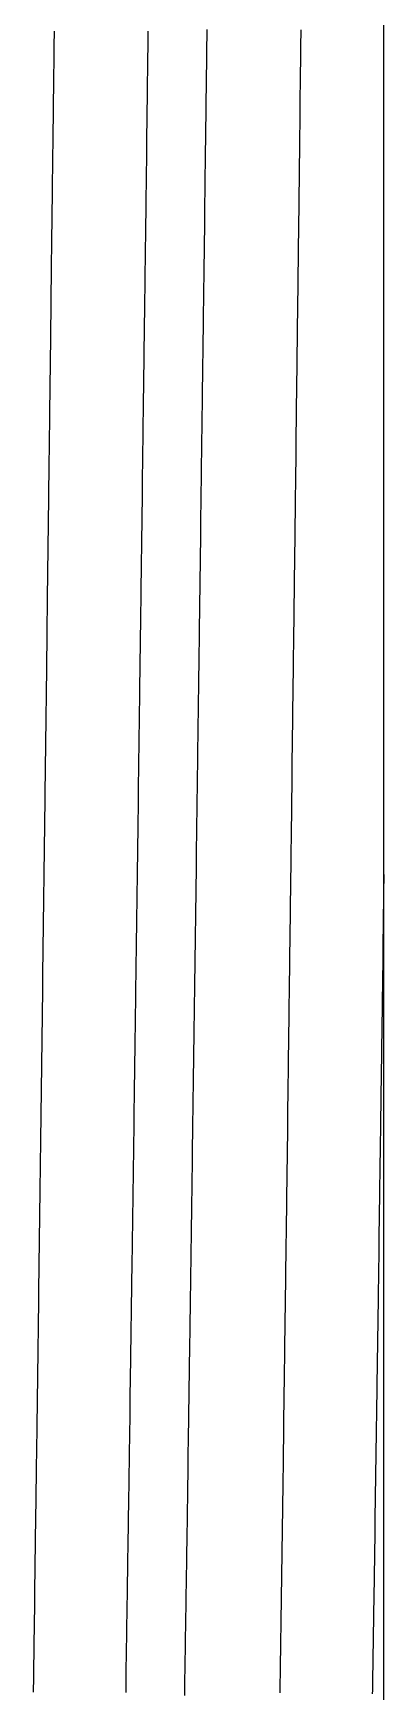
# Model space of a CAD drawing. Header units: millimetres. Extents: x 0 to 5600, y -67 to 2530.
# Drawn here: x 5139.58 to 5141.77, y 920.34 to 930.69 of the extents above; entities that cross this region are included whole.
import ezdxf

# ---------------------------------------------------------------- set-up
doc = ezdxf.new("R2010")
doc.units = ezdxf.units.MM
doc.layers.add('내부선 및 부속', color=4, linetype='Continuous')

msp = doc.modelspace()

# ---------------------------------------------------------------- linework, layer by layer
at = {"layer": '내부선 및 부속', "linetype": 'Continuous'}
msp.add_line((5141.765, 910.225), (5141.765, 952.023), dxfattribs=at)
at = {"layer": '내부선 및 부속', "linetype": 'Continuous', "flags": 128}
for points in [[(5139.707, 930.705), (5139.707, 930.674), (5139.706, 930.642), (5139.706, 930.611), (5139.706, 930.58), (5139.705, 930.548), (5139.705, 930.517), (5139.705, 930.486), (5139.704, 930.454), (5139.704, 930.423), (5139.703, 930.392), (5139.703, 930.36), (5139.703, 930.329), (5139.702, 930.298), (5139.702, 930.266), (5139.702, 930.235), (5139.701, 930.204), (5139.701, 930.172), (5139.701, 930.141), (5139.7, 930.11), (5139.7, 930.078), (5139.699, 930.047), (5139.699, 930.016), (5139.699, 929.984), (5139.698, 929.953), (5139.698, 929.922), (5139.698, 929.891), (5139.697, 929.859), (5139.697, 929.828), (5139.696, 929.797), (5139.696, 929.765), (5139.696, 929.734), (5139.696, 929.734), (5139.695, 929.703), (5139.695, 929.671), (5139.695, 929.64), (5139.694, 929.609), (5139.694, 929.577), (5139.693, 929.546), (5139.693, 929.515), (5139.693, 929.483), (5139.692, 929.452), (5139.692, 929.421), (5139.692, 929.389), (5139.691, 929.358), (5139.691, 929.327), (5139.69, 929.295), (5139.69, 929.264), (5139.69, 929.233), (5139.689, 929.201), (5139.689, 929.17), (5139.689, 929.139), (5139.688, 929.107), (5139.688, 929.076), (5139.687, 929.045), (5139.687, 929.013), (5139.687, 928.982), (5139.686, 928.951), (5139.686, 928.919), (5139.685, 928.888), (5139.685, 928.857), (5139.685, 928.825), (5139.684, 928.794), (5139.684, 928.763), (5139.684, 928.731), (5139.683, 928.7), (5139.683, 928.669), (5139.682, 928.637), (5139.682, 928.606), (5139.682, 928.575), (5139.681, 928.544), (5139.681, 928.512), (5139.681, 928.481), (5139.68, 928.45), (5139.68, 928.418), (5139.679, 928.387), (5139.679, 928.356), (5139.679, 928.324), (5139.678, 928.293), (5139.678, 928.262), (5139.678, 928.23), (5139.677, 928.199), (5139.677, 928.168), (5139.676, 928.136), (5139.676, 928.105), (5139.676, 928.074), (5139.675, 928.042), (5139.675, 928.011), (5139.675, 927.98), (5139.674, 927.948), (5139.674, 927.917), (5139.673, 927.886), (5139.673, 927.854), (5139.673, 927.823), (5139.672, 927.792), (5139.672, 927.76), (5139.672, 927.729), (5139.671, 927.698), (5139.671, 927.666), (5139.67, 927.635), (5139.67, 927.604), (5139.67, 927.572), (5139.669, 927.541), (5139.669, 927.51), (5139.668, 927.478), (5139.668, 927.447), (5139.668, 927.416), (5139.667, 927.384), (5139.667, 927.353), (5139.667, 927.322), (5139.666, 927.29), (5139.666, 927.259), (5139.665, 927.228), (5139.665, 927.197), (5139.665, 927.165), (5139.664, 927.134), (5139.664, 927.103), (5139.664, 927.071), (5139.663, 927.04), (5139.663, 927.009), (5139.662, 926.977), (5139.662, 926.946), (5139.662, 926.915), (5139.661, 926.883), (5139.661, 926.852), (5139.66, 926.821), (5139.66, 926.789), (5139.66, 926.758), (5139.659, 926.727), (5139.659, 926.695), (5139.659, 926.664), (5139.658, 926.633), (5139.658, 926.601), (5139.658, 926.601), (5139.657, 926.57), (5139.657, 926.539), (5139.657, 926.507), (5139.656, 926.476), (5139.656, 926.445), (5139.656, 926.413), (5139.655, 926.382), (5139.655, 926.351), (5139.654, 926.319), (5139.654, 926.288), (5139.654, 926.257), (5139.653, 926.225), (5139.653, 926.194), (5139.652, 926.163), (5139.652, 926.131), (5139.652, 926.1), (5139.651, 926.069), (5139.651, 926.037), (5139.65, 926.006), (5139.65, 925.975), (5139.65, 925.943), (5139.649, 925.912), (5139.649, 925.881), (5139.649, 925.849), (5139.648, 925.818), (5139.648, 925.787), (5139.647, 925.756), (5139.647, 925.724), (5139.647, 925.693), (5139.646, 925.662), (5139.646, 925.63), (5139.645, 925.599), (5139.645, 925.568), (5139.645, 925.536), (5139.644, 925.505), (5139.644, 925.474), (5139.644, 925.442), (5139.643, 925.411), (5139.643, 925.38), (5139.642, 925.348), (5139.642, 925.317), (5139.642, 925.286), (5139.641, 925.254), (5139.641, 925.223), (5139.64, 925.192), (5139.64, 925.16), (5139.64, 925.129), (5139.639, 925.098), (5139.639, 925.066), (5139.638, 925.035), (5139.638, 925.004), (5139.638, 924.972), (5139.637, 924.941), (5139.637, 924.91), (5139.636, 924.878), (5139.636, 924.847), (5139.636, 924.816), (5139.635, 924.784), (5139.635, 924.753), (5139.635, 924.722), (5139.634, 924.69), (5139.634, 924.659), (5139.633, 924.628), (5139.633, 924.596), (5139.633, 924.565), (5139.632, 924.534), (5139.632, 924.502), (5139.631, 924.471), (5139.631, 924.44), (5139.631, 924.409), (5139.63, 924.377), (5139.63, 924.346), (5139.629, 924.315), (5139.629, 924.283), (5139.629, 924.252), (5139.628, 924.221), (5139.628, 924.189), (5139.627, 924.158), (5139.627, 924.127), (5139.627, 924.095), (5139.626, 924.064), (5139.626, 924.033), (5139.625, 924.001), (5139.625, 923.97), (5139.625, 923.939), (5139.624, 923.907), (5139.624, 923.876), (5139.623, 923.845), (5139.623, 923.813), (5139.623, 923.782), (5139.622, 923.751), (5139.622, 923.719), (5139.621, 923.688), (5139.621, 923.657), (5139.621, 923.625), (5139.62, 923.594), (5139.62, 923.563), (5139.619, 923.531), (5139.619, 923.5), (5139.619, 923.469), (5139.619, 923.469), (5139.618, 923.437), (5139.618, 923.406), (5139.617, 923.375), (5139.617, 923.343), (5139.617, 923.312), (5139.616, 923.281), (5139.616, 923.249), (5139.615, 923.218), (5139.615, 923.187), (5139.615, 923.155), (5139.614, 923.124), (5139.614, 923.093), (5139.613, 923.062), (5139.613, 923.03), (5139.613, 922.999), (5139.612, 922.968), (5139.612, 922.936), (5139.611, 922.905), (5139.611, 922.874), (5139.61, 922.842), (5139.61, 922.811), (5139.61, 922.78), (5139.609, 922.748), (5139.609, 922.717), (5139.608, 922.686), (5139.608, 922.654), (5139.608, 922.623), (5139.607, 922.592), (5139.607, 922.56), (5139.606, 922.529), (5139.606, 922.498), (5139.606, 922.466), (5139.605, 922.435), (5139.605, 922.404), (5139.604, 922.372), (5139.604, 922.341), (5139.603, 922.31), (5139.603, 922.278), (5139.603, 922.247), (5139.602, 922.216), (5139.602, 922.184), (5139.601, 922.153), (5139.601, 922.122), (5139.601, 922.09), (5139.6, 922.059), (5139.6, 922.028), (5139.599, 921.996), (5139.599, 921.965), (5139.599, 921.934), (5139.598, 921.902), (5139.598, 921.871), (5139.597, 921.84), (5139.597, 921.809), (5139.596, 921.777), (5139.596, 921.746), (5139.596, 921.715), (5139.595, 921.683), (5139.595, 921.652), (5139.594, 921.621), (5139.594, 921.589), (5139.593, 921.558), (5139.593, 921.527), (5139.593, 921.495), (5139.592, 921.464), (5139.592, 921.433), (5139.591, 921.401), (5139.591, 921.37), (5139.59, 921.339), (5139.59, 921.307), (5139.59, 921.276), (5139.589, 921.245), (5139.589, 921.213), (5139.588, 921.182), (5139.588, 921.151), (5139.588, 921.119), (5139.587, 921.088), (5139.587, 921.057), (5139.586, 921.025), (5139.586, 920.994), (5139.585, 920.963), (5139.585, 920.931), (5139.584, 920.9), (5139.584, 920.869), (5139.584, 920.837), (5139.583, 920.806), (5139.583, 920.775), (5139.582, 920.743), (5139.582, 920.712), (5139.581, 920.681), (5139.581, 920.649), (5139.581, 920.618), (5139.58, 920.587), (5139.58, 920.555), (5139.579, 920.524), (5139.579, 920.493), (5139.578, 920.462), (5139.578, 920.43), (5139.578, 920.399), (5139.577, 920.368), (5139.577, 920.336)], [(5140.293, 930.704), (5140.293, 930.675), (5140.292, 930.645), (5140.292, 930.616), (5140.292, 930.586), (5140.291, 930.556), (5140.291, 930.527), (5140.291, 930.497), (5140.29, 930.468), (5140.29, 930.438), (5140.289, 930.409), (5140.289, 930.379), (5140.289, 930.35), (5140.288, 930.32), (5140.288, 930.291), (5140.288, 930.261), (5140.287, 930.231), (5140.287, 930.202), (5140.286, 930.172), (5140.286, 930.143), (5140.286, 930.113), (5140.285, 930.084), (5140.285, 930.054), (5140.285, 930.025), (5140.284, 929.995), (5140.284, 929.966), (5140.283, 929.936), (5140.283, 929.906), (5140.283, 929.877), (5140.282, 929.847), (5140.282, 929.818), (5140.282, 929.818), (5140.282, 929.788), (5140.281, 929.759), (5140.281, 929.729), (5140.28, 929.7), (5140.28, 929.67), (5140.28, 929.641), (5140.279, 929.611), (5140.279, 929.581), (5140.279, 929.552), (5140.278, 929.522), (5140.278, 929.493), (5140.277, 929.463), (5140.277, 929.434), (5140.277, 929.404), (5140.276, 929.375), (5140.276, 929.345), (5140.276, 929.316), (5140.275, 929.286), (5140.275, 929.256), (5140.274, 929.227), (5140.274, 929.197), (5140.274, 929.168), (5140.273, 929.138), (5140.273, 929.109), (5140.273, 929.079), (5140.272, 929.05), (5140.272, 929.02), (5140.271, 928.991), (5140.271, 928.961), (5140.271, 928.932), (5140.27, 928.902), (5140.27, 928.872), (5140.27, 928.843), (5140.269, 928.813), (5140.269, 928.784), (5140.268, 928.754), (5140.268, 928.725), (5140.268, 928.695), (5140.267, 928.666), (5140.267, 928.636), (5140.267, 928.607), (5140.266, 928.577), (5140.266, 928.547), (5140.265, 928.518), (5140.265, 928.488), (5140.265, 928.459), (5140.264, 928.429), (5140.264, 928.4), (5140.264, 928.37), (5140.263, 928.341), (5140.263, 928.311), (5140.262, 928.282), (5140.262, 928.252), (5140.262, 928.222), (5140.261, 928.193), (5140.261, 928.163), (5140.261, 928.134), (5140.26, 928.104), (5140.26, 928.075), (5140.259, 928.045), (5140.259, 928.016), (5140.259, 927.986), (5140.258, 927.957), (5140.258, 927.927), (5140.257, 927.897), (5140.257, 927.868), (5140.257, 927.838), (5140.256, 927.809), (5140.256, 927.779), (5140.256, 927.75), (5140.255, 927.72), (5140.255, 927.691), (5140.254, 927.661), (5140.254, 927.632), (5140.254, 927.602), (5140.253, 927.572), (5140.253, 927.543), (5140.253, 927.513), (5140.252, 927.484), (5140.252, 927.454), (5140.251, 927.425), (5140.251, 927.395), (5140.251, 927.366), (5140.25, 927.336), (5140.25, 927.307), (5140.249, 927.277), (5140.249, 927.248), (5140.249, 927.218), (5140.248, 927.188), (5140.248, 927.159), (5140.248, 927.129), (5140.247, 927.1), (5140.247, 927.07), (5140.246, 927.041), (5140.246, 927.011), (5140.246, 926.982), (5140.245, 926.952), (5140.245, 926.923), (5140.245, 926.893), (5140.244, 926.863), (5140.244, 926.863), (5140.244, 926.834), (5140.243, 926.804), (5140.243, 926.775), (5140.243, 926.745), (5140.242, 926.716), (5140.242, 926.686), (5140.241, 926.657), (5140.241, 926.627), (5140.241, 926.598), (5140.24, 926.568), (5140.24, 926.538), (5140.24, 926.509), (5140.239, 926.479), (5140.239, 926.45), (5140.238, 926.42), (5140.238, 926.391), (5140.238, 926.361), (5140.237, 926.332), (5140.237, 926.302), (5140.236, 926.273), (5140.236, 926.243), (5140.236, 926.213), (5140.235, 926.184), (5140.235, 926.154), (5140.235, 926.125), (5140.234, 926.095), (5140.234, 926.066), (5140.233, 926.036), (5140.233, 926.007), (5140.233, 925.977), (5140.232, 925.948), (5140.232, 925.918), (5140.231, 925.889), (5140.231, 925.859), (5140.231, 925.829), (5140.23, 925.8), (5140.23, 925.77), (5140.229, 925.741), (5140.229, 925.711), (5140.229, 925.682), (5140.228, 925.652), (5140.228, 925.623), (5140.228, 925.593), (5140.227, 925.564), (5140.227, 925.534), (5140.226, 925.504), (5140.226, 925.475), (5140.226, 925.445), (5140.225, 925.416), (5140.225, 925.386), (5140.224, 925.357), (5140.224, 925.327), (5140.224, 925.298), (5140.223, 925.268), (5140.223, 925.239), (5140.222, 925.209), (5140.222, 925.179), (5140.222, 925.15), (5140.221, 925.12), (5140.221, 925.091), (5140.22, 925.061), (5140.22, 925.032), (5140.22, 925.002), (5140.219, 924.973), (5140.219, 924.943), (5140.218, 924.914), (5140.218, 924.884), (5140.218, 924.854), (5140.217, 924.825), (5140.217, 924.795), (5140.216, 924.766), (5140.216, 924.736), (5140.216, 924.707), (5140.215, 924.677), (5140.215, 924.648), (5140.215, 924.618), (5140.214, 924.589), (5140.214, 924.559), (5140.213, 924.529), (5140.213, 924.5), (5140.213, 924.47), (5140.212, 924.441), (5140.212, 924.411), (5140.211, 924.382), (5140.211, 924.352), (5140.211, 924.323), (5140.21, 924.293), (5140.21, 924.264), (5140.209, 924.234), (5140.209, 924.205), (5140.209, 924.175), (5140.208, 924.145), (5140.208, 924.116), (5140.207, 924.086), (5140.207, 924.057), (5140.207, 924.027), (5140.206, 923.998), (5140.206, 923.968), (5140.205, 923.939), (5140.205, 923.909), (5140.205, 923.909), (5140.205, 923.88), (5140.204, 923.85), (5140.204, 923.82), (5140.203, 923.791), (5140.203, 923.761), (5140.202, 923.732), (5140.202, 923.702), (5140.202, 923.673), (5140.201, 923.643), (5140.201, 923.614), (5140.2, 923.584), (5140.2, 923.555), (5140.2, 923.525), (5140.199, 923.495), (5140.199, 923.466), (5140.198, 923.436), (5140.198, 923.407), (5140.198, 923.377), (5140.197, 923.348), (5140.197, 923.318), (5140.196, 923.289), (5140.196, 923.259), (5140.196, 923.23), (5140.195, 923.2), (5140.195, 923.17), (5140.194, 923.141), (5140.194, 923.111), (5140.194, 923.082), (5140.193, 923.052), (5140.193, 923.023), (5140.192, 922.993), (5140.192, 922.964), (5140.191, 922.934), (5140.191, 922.905), (5140.191, 922.875), (5140.19, 922.846), (5140.19, 922.816), (5140.189, 922.786), (5140.189, 922.757), (5140.189, 922.727), (5140.188, 922.698), (5140.188, 922.668), (5140.187, 922.639), (5140.187, 922.609), (5140.186, 922.58), (5140.186, 922.55), (5140.186, 922.521), (5140.185, 922.491), (5140.185, 922.461), (5140.184, 922.432), (5140.184, 922.402), (5140.184, 922.373), (5140.183, 922.343), (5140.183, 922.314), (5140.182, 922.284), (5140.182, 922.255), (5140.181, 922.225), (5140.181, 922.196), (5140.181, 922.166), (5140.18, 922.136), (5140.18, 922.107), (5140.179, 922.077), (5140.179, 922.048), (5140.179, 922.018), (5140.178, 921.989), (5140.178, 921.959), (5140.177, 921.93), (5140.177, 921.9), (5140.176, 921.871), (5140.176, 921.841), (5140.176, 921.812), (5140.175, 921.782), (5140.175, 921.752), (5140.174, 921.723), (5140.174, 921.693), (5140.173, 921.664), (5140.173, 921.634), (5140.173, 921.605), (5140.172, 921.575), (5140.172, 921.546), (5140.171, 921.516), (5140.171, 921.487), (5140.17, 921.457), (5140.17, 921.427), (5140.17, 921.398), (5140.169, 921.368), (5140.169, 921.339), (5140.168, 921.309), (5140.168, 921.28), (5140.167, 921.25), (5140.167, 921.221), (5140.166, 921.191), (5140.166, 921.162), (5140.166, 921.132), (5140.165, 921.102), (5140.165, 921.073), (5140.164, 921.043), (5140.164, 921.014), (5140.163, 920.984), (5140.163, 920.955), (5140.163, 920.955), (5140.163, 920.925), (5140.162, 920.896), (5140.162, 920.866), (5140.161, 920.837), (5140.161, 920.807), (5140.16, 920.777), (5140.16, 920.748), (5140.159, 920.718), (5140.159, 920.689), (5140.159, 920.659), (5140.158, 920.63), (5140.158, 920.6), (5140.157, 920.571), (5140.157, 920.541), (5140.156, 920.512), (5140.156, 920.482), (5140.155, 920.453), (5140.155, 920.423), (5140.155, 920.393), (5140.154, 920.364), (5140.154, 920.334)], [(5140.661, 930.716), (5140.66, 930.686), (5140.66, 930.657), (5140.659, 930.627), (5140.659, 930.598), (5140.659, 930.568), (5140.658, 930.539), (5140.658, 930.509), (5140.658, 930.48), (5140.657, 930.45), (5140.657, 930.421), (5140.657, 930.391), (5140.656, 930.361), (5140.656, 930.332), (5140.655, 930.302), (5140.655, 930.273), (5140.655, 930.243), (5140.654, 930.214), (5140.654, 930.184), (5140.654, 930.155), (5140.653, 930.125), (5140.653, 930.096), (5140.652, 930.066), (5140.652, 930.036), (5140.652, 930.007), (5140.651, 929.977), (5140.651, 929.948), (5140.651, 929.918), (5140.65, 929.889), (5140.65, 929.859), (5140.649, 929.83), (5140.649, 929.8), (5140.649, 929.8), (5140.649, 929.771), (5140.648, 929.741), (5140.648, 929.711), (5140.648, 929.682), (5140.647, 929.652), (5140.647, 929.623), (5140.646, 929.593), (5140.646, 929.564), (5140.646, 929.534), (5140.645, 929.505), (5140.645, 929.475), (5140.645, 929.446), (5140.644, 929.416), (5140.644, 929.387), (5140.643, 929.357), (5140.643, 929.327), (5140.643, 929.298), (5140.642, 929.268), (5140.642, 929.239), (5140.642, 929.209), (5140.641, 929.18), (5140.641, 929.15), (5140.64, 929.121), (5140.64, 929.091), (5140.64, 929.062), (5140.639, 929.032), (5140.639, 929.002), (5140.638, 928.973), (5140.638, 928.943), (5140.638, 928.914), (5140.637, 928.884), (5140.637, 928.855), (5140.637, 928.825), (5140.636, 928.796), (5140.636, 928.766), (5140.635, 928.737), (5140.635, 928.707), (5140.635, 928.677), (5140.634, 928.648), (5140.634, 928.618), (5140.634, 928.589), (5140.633, 928.559), (5140.633, 928.53), (5140.632, 928.5), (5140.632, 928.471), (5140.632, 928.441), (5140.631, 928.412), (5140.631, 928.382), (5140.631, 928.352), (5140.63, 928.323), (5140.63, 928.293), (5140.629, 928.264), (5140.629, 928.234), (5140.629, 928.205), (5140.628, 928.175), (5140.628, 928.146), (5140.628, 928.116), (5140.627, 928.087), (5140.627, 928.057), (5140.626, 928.027), (5140.626, 927.998), (5140.626, 927.968), (5140.625, 927.939), (5140.625, 927.909), (5140.625, 927.88), (5140.624, 927.85), (5140.624, 927.821), (5140.623, 927.791), (5140.623, 927.762), (5140.623, 927.732), (5140.622, 927.703), (5140.622, 927.673), (5140.621, 927.643), (5140.621, 927.614), (5140.621, 927.584), (5140.62, 927.555), (5140.62, 927.525), (5140.62, 927.496), (5140.619, 927.466), (5140.619, 927.437), (5140.618, 927.407), (5140.618, 927.378), (5140.618, 927.348), (5140.617, 927.318), (5140.617, 927.289), (5140.617, 927.259), (5140.616, 927.23), (5140.616, 927.2), (5140.615, 927.171), (5140.615, 927.141), (5140.615, 927.112), (5140.614, 927.082), (5140.614, 927.053), (5140.613, 927.023), (5140.613, 926.993), (5140.613, 926.964), (5140.612, 926.934), (5140.612, 926.905), (5140.612, 926.875), (5140.611, 926.846), (5140.611, 926.846), (5140.611, 926.816), (5140.61, 926.787), (5140.61, 926.757), (5140.61, 926.728), (5140.609, 926.698), (5140.609, 926.668), (5140.608, 926.639), (5140.608, 926.609), (5140.608, 926.58), (5140.607, 926.55), (5140.607, 926.521), (5140.607, 926.491), (5140.606, 926.462), (5140.606, 926.432), (5140.605, 926.403), (5140.605, 926.373), (5140.605, 926.344), (5140.604, 926.314), (5140.604, 926.284), (5140.603, 926.255), (5140.603, 926.225), (5140.603, 926.196), (5140.602, 926.166), (5140.602, 926.137), (5140.602, 926.107), (5140.601, 926.078), (5140.601, 926.048), (5140.6, 926.019), (5140.6, 925.989), (5140.6, 925.959), (5140.599, 925.93), (5140.599, 925.9), (5140.598, 925.871), (5140.598, 925.841), (5140.598, 925.812), (5140.597, 925.782), (5140.597, 925.753), (5140.596, 925.723), (5140.596, 925.694), (5140.596, 925.664), (5140.595, 925.634), (5140.595, 925.605), (5140.595, 925.575), (5140.594, 925.546), (5140.594, 925.516), (5140.593, 925.487), (5140.593, 925.457), (5140.593, 925.428), (5140.592, 925.398), (5140.592, 925.369), (5140.591, 925.339), (5140.591, 925.309), (5140.591, 925.28), (5140.59, 925.25), (5140.59, 925.221), (5140.589, 925.191), (5140.589, 925.162), (5140.589, 925.132), (5140.588, 925.103), (5140.588, 925.073), (5140.587, 925.044), (5140.587, 925.014), (5140.587, 924.984), (5140.586, 924.955), (5140.586, 924.925), (5140.586, 924.896), (5140.585, 924.866), (5140.585, 924.837), (5140.584, 924.807), (5140.584, 924.778), (5140.584, 924.748), (5140.583, 924.719), (5140.583, 924.689), (5140.582, 924.66), (5140.582, 924.63), (5140.582, 924.6), (5140.581, 924.571), (5140.581, 924.541), (5140.58, 924.512), (5140.58, 924.482), (5140.58, 924.453), (5140.579, 924.423), (5140.579, 924.394), (5140.578, 924.364), (5140.578, 924.335), (5140.578, 924.305), (5140.577, 924.275), (5140.577, 924.246), (5140.576, 924.216), (5140.576, 924.187), (5140.576, 924.157), (5140.575, 924.128), (5140.575, 924.098), (5140.574, 924.069), (5140.574, 924.039), (5140.574, 924.01), (5140.573, 923.98), (5140.573, 923.95), (5140.572, 923.921), (5140.572, 923.891), (5140.572, 923.891), (5140.572, 923.862), (5140.571, 923.832), (5140.571, 923.803), (5140.57, 923.773), (5140.57, 923.744), (5140.57, 923.714), (5140.569, 923.685), (5140.569, 923.655), (5140.568, 923.625), (5140.568, 923.596), (5140.567, 923.566), (5140.567, 923.537), (5140.567, 923.507), (5140.566, 923.478), (5140.566, 923.448), (5140.565, 923.419), (5140.565, 923.389), (5140.565, 923.36), (5140.564, 923.33), (5140.564, 923.301), (5140.563, 923.271), (5140.563, 923.241), (5140.563, 923.212), (5140.562, 923.182), (5140.562, 923.153), (5140.561, 923.123), (5140.561, 923.094), (5140.561, 923.064), (5140.56, 923.035), (5140.56, 923.005), (5140.559, 922.976), (5140.559, 922.946), (5140.558, 922.916), (5140.558, 922.887), (5140.558, 922.857), (5140.557, 922.828), (5140.557, 922.798), (5140.556, 922.769), (5140.556, 922.739), (5140.556, 922.71), (5140.555, 922.68), (5140.555, 922.651), (5140.554, 922.621), (5140.554, 922.591), (5140.554, 922.562), (5140.553, 922.532), (5140.553, 922.503), (5140.552, 922.473), (5140.552, 922.444), (5140.551, 922.414), (5140.551, 922.385), (5140.551, 922.355), (5140.55, 922.326), (5140.55, 922.296), (5140.549, 922.266), (5140.549, 922.237), (5140.548, 922.207), (5140.548, 922.178), (5140.548, 922.148), (5140.547, 922.119), (5140.547, 922.089), (5140.546, 922.06), (5140.546, 922.03), (5140.546, 922.001), (5140.545, 921.971), (5140.545, 921.942), (5140.544, 921.912), (5140.544, 921.882), (5140.543, 921.853), (5140.543, 921.823), (5140.543, 921.794), (5140.542, 921.764), (5140.542, 921.735), (5140.541, 921.705), (5140.541, 921.676), (5140.54, 921.646), (5140.54, 921.617), (5140.54, 921.587), (5140.539, 921.557), (5140.539, 921.528), (5140.538, 921.498), (5140.538, 921.469), (5140.537, 921.439), (5140.537, 921.41), (5140.537, 921.38), (5140.536, 921.351), (5140.536, 921.321), (5140.535, 921.292), (5140.535, 921.262), (5140.534, 921.232), (5140.534, 921.203), (5140.533, 921.173), (5140.533, 921.144), (5140.533, 921.114), (5140.532, 921.085), (5140.532, 921.055), (5140.531, 921.026), (5140.531, 920.996), (5140.53, 920.967), (5140.53, 920.937), (5140.53, 920.937), (5140.53, 920.908), (5140.529, 920.878), (5140.529, 920.848), (5140.528, 920.819), (5140.528, 920.789), (5140.527, 920.76), (5140.527, 920.73), (5140.526, 920.701), (5140.526, 920.671), (5140.526, 920.642), (5140.525, 920.612), (5140.525, 920.583), (5140.524, 920.553), (5140.524, 920.523), (5140.523, 920.494), (5140.523, 920.464), (5140.522, 920.435), (5140.522, 920.405), (5140.522, 920.376), (5140.521, 920.346), (5140.521, 920.317)], [(5141.247, 930.713), (5141.247, 930.678), (5141.246, 930.642), (5141.246, 930.606), (5141.245, 930.571), (5141.245, 930.535), (5141.245, 930.499), (5141.244, 930.464), (5141.244, 930.428), (5141.243, 930.392), (5141.243, 930.357), (5141.242, 930.321), (5141.242, 930.285), (5141.242, 930.25), (5141.242, 930.25), (5141.241, 930.214), (5141.241, 930.178), (5141.24, 930.143), (5141.24, 930.107), (5141.239, 930.071), (5141.239, 930.036), (5141.239, 930), (5141.238, 929.964), (5141.238, 929.929), (5141.237, 929.893), (5141.237, 929.857), (5141.237, 929.822), (5141.236, 929.786), (5141.236, 929.75), (5141.235, 929.715), (5141.235, 929.679), (5141.234, 929.643), (5141.234, 929.608), (5141.234, 929.572), (5141.233, 929.536), (5141.233, 929.501), (5141.232, 929.465), (5141.232, 929.429), (5141.231, 929.394), (5141.231, 929.358), (5141.231, 929.322), (5141.23, 929.287), (5141.23, 929.251), (5141.229, 929.215), (5141.229, 929.179), (5141.228, 929.144), (5141.228, 929.108), (5141.228, 929.072), (5141.227, 929.037), (5141.227, 929.001), (5141.226, 928.965), (5141.226, 928.93), (5141.225, 928.894), (5141.225, 928.858), (5141.225, 928.823), (5141.224, 928.787), (5141.224, 928.751), (5141.223, 928.716), (5141.223, 928.68), (5141.222, 928.644), (5141.222, 928.609), (5141.222, 928.573), (5141.221, 928.537), (5141.221, 928.502), (5141.22, 928.466), (5141.22, 928.43), (5141.219, 928.395), (5141.219, 928.359), (5141.219, 928.323), (5141.218, 928.288), (5141.218, 928.252), (5141.217, 928.216), (5141.217, 928.181), (5141.216, 928.145), (5141.216, 928.109), (5141.216, 928.074), (5141.215, 928.038), (5141.215, 928.002), (5141.214, 927.967), (5141.214, 927.931), (5141.213, 927.895), (5141.213, 927.86), (5141.212, 927.824), (5141.212, 927.788), (5141.212, 927.753), (5141.211, 927.717), (5141.211, 927.681), (5141.21, 927.646), (5141.21, 927.61), (5141.209, 927.574), (5141.209, 927.539), (5141.209, 927.503), (5141.208, 927.467), (5141.208, 927.432), (5141.207, 927.396), (5141.207, 927.36), (5141.206, 927.324), (5141.206, 927.289), (5141.206, 927.253), (5141.205, 927.217), (5141.205, 927.182), (5141.204, 927.146), (5141.204, 927.11), (5141.203, 927.075), (5141.203, 927.039), (5141.203, 927.003), (5141.202, 926.968), (5141.202, 926.932), (5141.201, 926.896), (5141.201, 926.861), (5141.2, 926.825), (5141.2, 926.789), (5141.199, 926.754), (5141.199, 926.718), (5141.199, 926.682), (5141.199, 926.682), (5141.198, 926.647), (5141.198, 926.611), (5141.197, 926.575), (5141.197, 926.54), (5141.196, 926.504), (5141.196, 926.468), (5141.196, 926.433), (5141.195, 926.397), (5141.195, 926.361), (5141.194, 926.326), (5141.194, 926.29), (5141.193, 926.254), (5141.193, 926.219), (5141.192, 926.183), (5141.192, 926.147), (5141.192, 926.112), (5141.191, 926.076), (5141.191, 926.04), (5141.19, 926.005), (5141.19, 925.969), (5141.189, 925.933), (5141.189, 925.898), (5141.189, 925.862), (5141.188, 925.826), (5141.188, 925.791), (5141.187, 925.755), (5141.187, 925.719), (5141.186, 925.684), (5141.186, 925.648), (5141.185, 925.612), (5141.185, 925.577), (5141.185, 925.541), (5141.184, 925.505), (5141.184, 925.469), (5141.183, 925.434), (5141.183, 925.398), (5141.182, 925.362), (5141.182, 925.327), (5141.181, 925.291), (5141.181, 925.255), (5141.181, 925.22), (5141.18, 925.184), (5141.18, 925.148), (5141.179, 925.113), (5141.179, 925.077), (5141.178, 925.041), (5141.178, 925.006), (5141.177, 924.97), (5141.177, 924.934), (5141.177, 924.899), (5141.176, 924.863), (5141.176, 924.827), (5141.175, 924.792), (5141.175, 924.756), (5141.174, 924.72), (5141.174, 924.685), (5141.173, 924.649), (5141.173, 924.613), (5141.173, 924.578), (5141.172, 924.542), (5141.172, 924.506), (5141.171, 924.471), (5141.171, 924.435), (5141.17, 924.399), (5141.17, 924.364), (5141.169, 924.328), (5141.169, 924.292), (5141.168, 924.257), (5141.168, 924.221), (5141.168, 924.185), (5141.167, 924.15), (5141.167, 924.114), (5141.166, 924.078), (5141.166, 924.043), (5141.165, 924.007), (5141.165, 923.971), (5141.164, 923.936), (5141.164, 923.9), (5141.163, 923.864), (5141.163, 923.829), (5141.163, 923.793), (5141.162, 923.757), (5141.162, 923.722), (5141.161, 923.686), (5141.161, 923.65), (5141.16, 923.614), (5141.16, 923.579), (5141.159, 923.543), (5141.159, 923.507), (5141.158, 923.472), (5141.158, 923.436), (5141.158, 923.4), (5141.157, 923.365), (5141.157, 923.329), (5141.156, 923.293), (5141.156, 923.258), (5141.155, 923.222), (5141.155, 923.186), (5141.154, 923.151), (5141.154, 923.115), (5141.154, 923.115), (5141.153, 923.079), (5141.153, 923.044), (5141.152, 923.008), (5141.152, 922.972), (5141.152, 922.937), (5141.151, 922.901), (5141.151, 922.865), (5141.15, 922.83), (5141.15, 922.794), (5141.149, 922.758), (5141.149, 922.723), (5141.148, 922.687), (5141.148, 922.651), (5141.147, 922.616), (5141.147, 922.58), (5141.146, 922.544), (5141.146, 922.509), (5141.145, 922.473), (5141.145, 922.437), (5141.145, 922.402), (5141.144, 922.366), (5141.144, 922.33), (5141.143, 922.295), (5141.143, 922.259), (5141.142, 922.223), (5141.142, 922.188), (5141.141, 922.152), (5141.141, 922.116), (5141.14, 922.081), (5141.14, 922.045), (5141.139, 922.009), (5141.139, 921.974), (5141.138, 921.938), (5141.138, 921.902), (5141.137, 921.867), (5141.137, 921.831), (5141.136, 921.795), (5141.136, 921.76), (5141.136, 921.724), (5141.135, 921.688), (5141.135, 921.652), (5141.134, 921.617), (5141.134, 921.581), (5141.133, 921.545), (5141.133, 921.51), (5141.132, 921.474), (5141.132, 921.438), (5141.131, 921.403), (5141.131, 921.367), (5141.13, 921.331), (5141.13, 921.296), (5141.129, 921.26), (5141.129, 921.224), (5141.128, 921.189), (5141.128, 921.153), (5141.127, 921.117), (5141.127, 921.082), (5141.126, 921.046), (5141.126, 921.01), (5141.125, 920.975), (5141.125, 920.939), (5141.124, 920.903), (5141.124, 920.868), (5141.123, 920.832), (5141.123, 920.796), (5141.122, 920.761), (5141.122, 920.725), (5141.121, 920.689), (5141.121, 920.654), (5141.12, 920.618), (5141.12, 920.582), (5141.119, 920.547), (5141.119, 920.511), (5141.118, 920.475), (5141.118, 920.44), (5141.117, 920.404), (5141.117, 920.368), (5141.116, 920.333)], [(5141.765, 925.441), (5141.765, 925.418), (5141.765, 925.396), (5141.764, 925.373), (5141.764, 925.351), (5141.764, 925.328), (5141.764, 925.306), (5141.763, 925.283), (5141.763, 925.26), (5141.763, 925.238), (5141.762, 925.215), (5141.762, 925.193), (5141.762, 925.17), (5141.761, 925.148), (5141.761, 925.125), (5141.761, 925.103), (5141.761, 925.08), (5141.76, 925.058), (5141.76, 925.035), (5141.76, 925.013), (5141.759, 924.99), (5141.759, 924.968), (5141.759, 924.945), (5141.758, 924.923), (5141.758, 924.9), (5141.758, 924.878), (5141.758, 924.855), (5141.757, 924.832), (5141.757, 924.81), (5141.757, 924.787), (5141.756, 924.765), (5141.756, 924.742), (5141.756, 924.72), (5141.755, 924.697), (5141.755, 924.675), (5141.755, 924.652), (5141.754, 924.63), (5141.754, 924.607), (5141.754, 924.585), (5141.754, 924.562), (5141.753, 924.54), (5141.753, 924.517), (5141.753, 924.495), (5141.752, 924.472), (5141.752, 924.449), (5141.752, 924.427), (5141.751, 924.404), (5141.751, 924.382), (5141.751, 924.359), (5141.751, 924.337), (5141.75, 924.314), (5141.75, 924.292), (5141.75, 924.269), (5141.749, 924.247), (5141.749, 924.224), (5141.749, 924.202), (5141.748, 924.179), (5141.748, 924.157), (5141.748, 924.134), (5141.747, 924.112), (5141.747, 924.089), (5141.747, 924.067), (5141.747, 924.044), (5141.746, 924.021), (5141.746, 923.999), (5141.746, 923.976), (5141.745, 923.954), (5141.745, 923.931), (5141.745, 923.909), (5141.744, 923.886), (5141.744, 923.864), (5141.744, 923.841), (5141.744, 923.819), (5141.743, 923.796), (5141.743, 923.774), (5141.743, 923.751), (5141.742, 923.729), (5141.742, 923.706), (5141.742, 923.684), (5141.741, 923.661), (5141.741, 923.639), (5141.741, 923.616), (5141.74, 923.593), (5141.74, 923.571), (5141.74, 923.548), (5141.739, 923.526), (5141.739, 923.503), (5141.739, 923.481), (5141.739, 923.458), (5141.738, 923.436), (5141.738, 923.413), (5141.738, 923.391), (5141.737, 923.368), (5141.737, 923.346), (5141.737, 923.323), (5141.736, 923.301), (5141.736, 923.278), (5141.736, 923.256), (5141.735, 923.233), (5141.735, 923.21), (5141.735, 923.188), (5141.735, 923.188), (5141.735, 923.165), (5141.734, 923.143), (5141.734, 923.12), (5141.734, 923.098), (5141.733, 923.075), (5141.733, 923.053), (5141.733, 923.03), (5141.732, 923.008), (5141.732, 922.985), (5141.732, 922.963), (5141.731, 922.94), (5141.731, 922.918), (5141.731, 922.895), (5141.73, 922.873), (5141.73, 922.85), (5141.73, 922.828), (5141.729, 922.805), (5141.729, 922.782), (5141.729, 922.76), (5141.729, 922.737), (5141.728, 922.715), (5141.728, 922.692), (5141.728, 922.67), (5141.727, 922.647), (5141.727, 922.625), (5141.727, 922.602), (5141.726, 922.58), (5141.726, 922.557), (5141.726, 922.535), (5141.725, 922.512), (5141.725, 922.49), (5141.725, 922.467), (5141.724, 922.445), (5141.724, 922.422), (5141.724, 922.4), (5141.723, 922.377), (5141.723, 922.354), (5141.723, 922.332), (5141.722, 922.309), (5141.722, 922.287), (5141.722, 922.264), (5141.722, 922.242), (5141.721, 922.219), (5141.721, 922.197), (5141.721, 922.174), (5141.72, 922.152), (5141.72, 922.129), (5141.72, 922.107), (5141.719, 922.084), (5141.719, 922.062), (5141.719, 922.039), (5141.718, 922.017), (5141.718, 921.994), (5141.718, 921.971), (5141.717, 921.949), (5141.717, 921.926), (5141.717, 921.904), (5141.716, 921.881), (5141.716, 921.859), (5141.716, 921.836), (5141.715, 921.814), (5141.715, 921.791), (5141.715, 921.769), (5141.714, 921.746), (5141.714, 921.724), (5141.714, 921.701), (5141.713, 921.679), (5141.713, 921.656), (5141.713, 921.634), (5141.712, 921.611), (5141.712, 921.589), (5141.712, 921.566), (5141.711, 921.543), (5141.711, 921.521), (5141.711, 921.498), (5141.71, 921.476), (5141.71, 921.453), (5141.71, 921.431), (5141.709, 921.408), (5141.709, 921.386), (5141.709, 921.363), (5141.708, 921.341), (5141.708, 921.318), (5141.708, 921.296), (5141.708, 921.273), (5141.707, 921.251), (5141.707, 921.228), (5141.707, 921.206), (5141.706, 921.183), (5141.706, 921.161), (5141.706, 921.138), (5141.705, 921.115), (5141.705, 921.093), (5141.705, 921.07), (5141.704, 921.048), (5141.704, 921.025), (5141.704, 921.003), (5141.703, 920.98), (5141.703, 920.958), (5141.703, 920.935), (5141.703, 920.935), (5141.702, 920.913), (5141.702, 920.89), (5141.701, 920.868), (5141.701, 920.845), (5141.701, 920.823), (5141.7, 920.8), (5141.7, 920.778), (5141.7, 920.755), (5141.699, 920.733), (5141.699, 920.71), (5141.699, 920.687), (5141.698, 920.665), (5141.698, 920.642), (5141.698, 920.62), (5141.697, 920.597), (5141.697, 920.575), (5141.697, 920.552), (5141.696, 920.53), (5141.696, 920.507), (5141.696, 920.485), (5141.695, 920.462), (5141.695, 920.44), (5141.695, 920.417), (5141.694, 920.395), (5141.694, 920.372), (5141.694, 920.35), (5141.693, 920.327)]]:
    msp.add_lwpolyline(points, dxfattribs=at)

doc.saveas('drawing.dxf')
